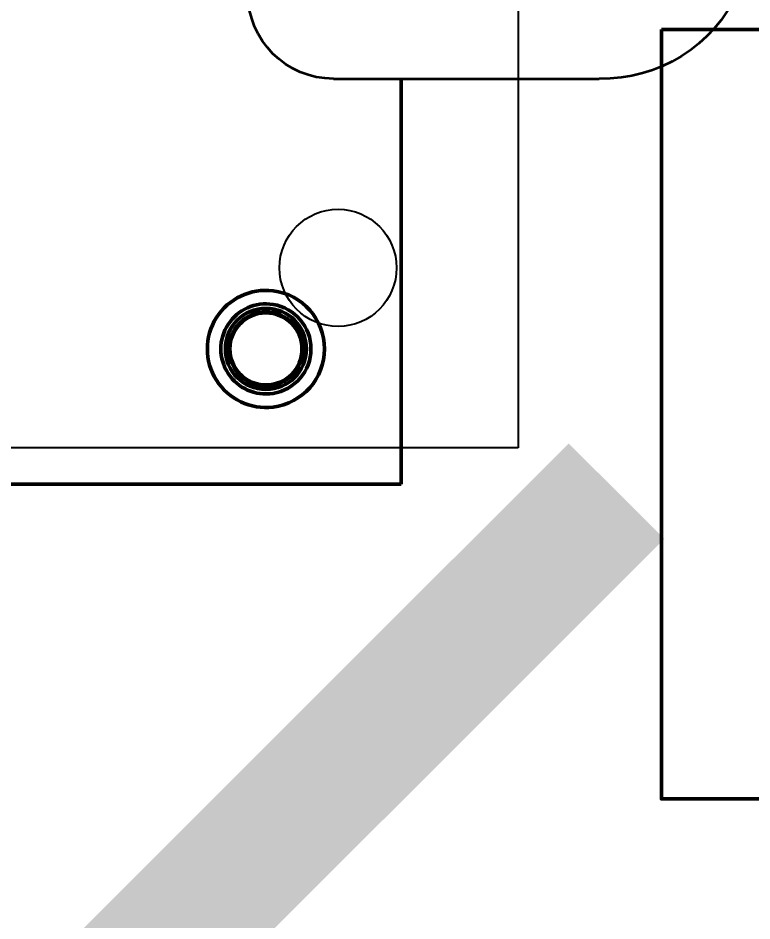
# Model space of a CAD drawing. Header units: millimetres. Extents: x -383313 to -161684, y -117025 to 99224.
# Drawn here: x -343351.9 to -343270.5, y -9214.9 to -9114.6 of the extents above; entities that cross this region are included whole.
import ezdxf

# ---------------------------------------------------------------- set-up
doc = ezdxf.new("R2010")
doc.units = ezdxf.units.MM
doc.header["$MEASUREMENT"] = 0
doc.linetypes.add('DASHED', pattern=[0.75, 0.5, -0.25])
doc.layers.get('Defpoints').update_dxf_attribs({"color": 31})
doc.layers.add('001__КОНСТРУКТИВ__размеры внутр.', color=7, linetype='Continuous')
doc.layers.add('Ограждения', color=20, linetype='Continuous')
doc.layers.add('AM_0', color=7, linetype='Continuous', lineweight=50)
doc.layers.add('AM_6', color=2, linetype='Continuous', lineweight=35)
doc.styles.add('PSTUDIO', font='arial.ttf')
doc.dimstyles.new('PS_TICK', dxfattribs={"dimscale": 100, "dimtxt": 2.5, "dimasz": 1, "dimexe": 2, "dimexo": 2, "dimgap": 1, "dimtad": 1, "dimdec": 0, "dimzin": 0, "dimdsep": 46, "dimtxsty": 'PSTUDIO', "dimblk": 'ARCHTICK', "dimcen": 2, "dimdle": 1.5, "dimse1": 1, "dimse2": 1, "dimadec": 0, "dimazin": 0, "dimtfac": 1, "dimtdec": 0, "dimtix": 1, "dimtmove": 1, "dimatfit": 3, "dimldrblk": 'ARCHTICK', "dimfxl": 1, "dimtolj": 1, "dimtzin": 0, "dimarcsym": 0})

# ---------------------------------------------------------------- blocks, each defined once
blk = doc.blocks.new('A$Cd2819ec4')
at = {"layer": 'AM_0'}
for p, q in [((750, -30), (750, -75)), ((750, -75), (764.22, -75)), ((764.22, -75), (822.5, -75))]:
    blk.add_line(p, q, dxfattribs=at)
for radius in [4.5, 4.11, 4]:
    blk.add_circle((765, -60), radius, dxfattribs=at)
for radius, start, end in [(6.5, 96.9365, 263.0635), (6.5, 263.0635, 96.9365), (5, 99.0328, 260.9672), (5, 260.9672, 99.0328)]:
    blk.add_arc((765, -60), radius, start, end, dxfattribs=at)
at = {"layer": 'AM_6'}
blk.add_line((757.5, -30), (728.02, -30), dxfattribs=at)
for centre, radius, start, end in [((727.67, -13.42), 16.58, 204.7698, 271.213), ((757.5, -20.5), 9.5, 270, 0)]:
    blk.add_arc(centre, radius, start, end, dxfattribs=at)
blk = doc.blocks.new('_ArchTick')
at = {"color": 0, "linetype": 'ByBlock', "const_width": 0.15}
blk.add_lwpolyline([(-0.5, -0.5), (0.5, 0.5)], dxfattribs=at)
blk = doc.blocks.new('*D253')
at = {"layer": '001__КОНСТРУКТИВ__размеры внутр.', "color": 0, "lineweight": -2, "ltscale": 100, "transparency": 16777216}
blk.add_line((-345485.51, -9217.13), (-343185.51, -9217.13), dxfattribs=at)
at = {"layer": 'Defpoints', "color": 0, "ltscale": 100, "transparency": 16777216}
for p in [(-345335.51, -8492.09), (-343335.51, -8492.09), (-343335.51, -9217.13)]:
    blk.add_point(p, dxfattribs=at)
at = {"layer": '001__КОНСТРУКТИВ__размеры внутр.', "color": 0, "lineweight": -2, "ltscale": 100, "transparency": 16777216, "xscale": 100, "yscale": 100, "zscale": 100, "rotation": 180}
blk.add_blockref('_ArchTick', (-345335.51, -9217.13), dxfattribs=at)
at = {"layer": '001__КОНСТРУКТИВ__размеры внутр.', "color": 0, "lineweight": -2, "ltscale": 100, "transparency": 16777216, "xscale": 100, "yscale": 100, "zscale": 100}
blk.add_blockref('_ArchTick', (-343335.51, -9217.13), dxfattribs=at)
at = {"layer": '001__КОНСТРУКТИВ__размеры внутр.', "color": 0, "ltscale": 100, "transparency": 16777216, "insert": (-344335.51, -8989.49), "char_height": 250, "attachment_point": 5, "style": 'PSTUDIO'}
blk.add_mtext('\\A1;2000', dxfattribs=at)
blk = doc.blocks.new('A$C9339d81e')
at = {"layer": 'Ограждения'}
for p, q in [((55, 80), (55, -80)), ((55, 80), (55, -80)), ((55, -80), (-105, -80))]:
    blk.add_line(p, q, dxfattribs=at)
blk.add_circle((35, -60), 6.5, dxfattribs=at)

msp = doc.modelspace()

# ---------------------------------------------------------------- linework, layer by layer
at = {"lineweight": 50, "ltscale": 100}
msp.add_lwpolyline([(-343280.52596, -9115.86052), (-343179.92273, -9115.86052), (-343179.92273, -9201.31371), (-343280.52596, -9201.31371)], close=True, dxfattribs=at)

# ---------------------------------------------------------------- block references
at = {"linetype": 'DASHED', "xscale": -1}
msp.add_blockref('A$Cd2819ec4', (-342559.41219, -9091.33826), dxfattribs=at)
at = {"ltscale": 100}
msp.add_blockref('A$C9339d81e', (-343351.41219, -9082.33826), dxfattribs=at)

# ---------------------------------------------------------------- dimensions: what is measured, and where the dimension line sits
at = {"layer": '001__КОНСТРУКТИВ__размеры внутр.', "ltscale": 100}
dim = msp.add_linear_dim(base=(-343335.51332, -9217.13039), p1=(-345335.51332, -8492.09281), p2=(-343335.51332, -8492.09281), dimstyle='PS_TICK', dxfattribs=at)
dim.commit()
dim.dimension.update_dxf_attribs({"geometry": '*D253', "text_midpoint": (-344335.51332, -8989.48714)})

doc.saveas('drawing.dxf')
